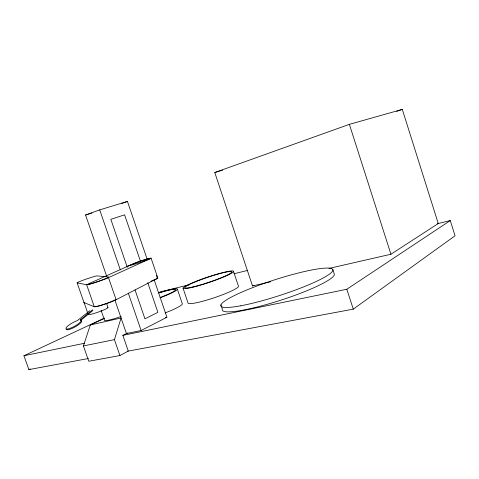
<?xml version="1.0" encoding="UTF-8"?>
<svg xmlns="http://www.w3.org/2000/svg" width="479" height="479" viewBox="0 0 479 479"><rect width="100%" height="100%" fill="white"/><g stroke="black" fill="none" stroke-linecap="round" stroke-linejoin="round"><path stroke-width="0.72" d="M119.936 355.55L114.433 339.647L121.079 318.002L90.321 324.978L83.412 345.94L88.753 361.256L119.936 355.55L128.282 351.077L122.863 335.372L127.456 333.037M80.957 320.212L92.884 310.512M92.495 309.793L80.256 319.906A8.766 1.994 -28.9 0 1 75.053 325.965A8.766 1.994 -28.9 0 1 65.982 328.061A8.766 1.994 -28.9 0 1 77.418 320.559L89.711 310.781M127.444 351.239L353.286 309.141L455.05 235.776L450.278 220.562L437.207 223.777M122.792 335.384L346.826 289.25L450.278 220.562M329.007 268.42L390.936 254.235L438.255 223.519L402.3 109.392L349.383 124.348L214.784 172.518L252.505 285.939L270.719 281.766M252.505 285.939L253.822 285.233M95.429 306.315A11.736 1.03 -19.3 0 0 103.494 304.602A11.736 1.03 -19.3 0 0 116.11 299.728L156.298 278.958A10.526 0.844 -18.9 0 0 156.884 278.077M115.002 300.387L126.438 333.552L141.137 330.51L166.926 317.248L154.172 279.814M104.476 318.074L23.95 355.735L28.866 369.608L30.207 368.95M90.321 324.978L104.224 318.469M158.615 292.759L160.645 291.807L189.678 284.664M108.488 277.628L149.496 258.989A10.544 0.563 -18.8 0 0 145.341 259.606A10.544 0.563 -18.8 0 0 131.887 264.414L89.501 283.394A11.753 0.689 -19 0 0 93.136 283.155A11.753 0.689 -19 0 0 108.488 277.628L116.11 299.728M106.733 276.395L85.561 215.005L99.704 209.88L127.45 201.425L147.191 259.337M121.84 203.449L127.45 201.425M396.684 111.379L402.3 109.392M85.561 215.005L91.992 213.035M214.784 172.518L222.603 170.165M233.956 273.772L247.751 270.384M165.477 317.559L166.926 317.248M23.95 355.735L84.717 343.221M83.412 345.94L114.433 339.647M28.866 369.608L88.453 358.502M77.149 282.855L86.663 284.754A11.741 0.683 -19 0 0 99.165 281.089A11.741 0.683 -19 0 0 108.661 277L96.932 275.916A10.538 0.551 -19 0 0 85.867 279.221A10.538 0.551 -19 0 0 77.149 282.855L83.999 302.56L94.291 306.746A11.718 1.024 -19.3 0 0 100.452 305.452M86.663 284.754L94.291 306.746M84.184 302.83L88.274 314.595A10.49 0.988 -19.4 0 0 100.392 311.308A10.49 0.988 -19.4 0 0 107.356 307.482M106.548 303.399L107.979 307.53M101.081 310.29L104.482 320.122A16.699 1.808 -19.3 0 0 121.223 316.409M127.288 267.294L110.841 219.298L124.606 214.837L140.533 261.474M135.03 289.879L144.951 318.816L157.908 312.356L147.772 282.676M99.704 209.88L120.301 269.839M128.294 293.124L141.137 330.51M177.368 289.172L182.325 303.794A26.375 3.197 -19.1 0 1 165.057 312.949M151.059 258.145L157.807 277.964M156.393 275.305L157.118 277.431M183.056 288.232L188.061 303.021A26.59 3.275 -18.6 0 0 214.73 297.585A26.59 3.275 -18.6 0 0 238.404 285.999L233.465 271.198M220.933 304.848L222.34 309.045A58.851 8.55 -17.9 0 0 278.652 300.884A58.851 8.55 -17.9 0 0 334.168 273.683L332.773 269.396M346.826 289.25L353.286 309.141M349.383 124.348L390.936 254.235M157.328 277.898A10.52 0.844 -18.9 0 1 153.262 280.305M152.699 280.526A10.52 0.844 -18.9 0 1 150.885 281.215M84.735 302.866A10.502 0.826 -19.2 0 1 84.316 302.56M80.658 320.637A8.766 2 -28.9 0 1 76.053 326.361A8.766 2 -28.9 0 1 66.288 329.199M83.999 302.56A10.52 0.82 -19.2 0 1 84.041 302.321M115.601 299.614A11.718 1.024 -19.3 0 1 114.212 300.345M113.607 300.626A11.718 1.024 -19.3 0 1 109.703 302.261M109.164 302.471A11.718 1.024 -19.3 0 1 101.123 305.249M158.783 292.986A24.519 2.491 -19 0 1 175.577 289.723A24.519 2.491 -19 0 1 160.022 297.585M159.256 292.645A26.405 2.682 -19 0 1 177.356 289.124A26.405 2.682 -19 0 1 160.627 297.579M147.55 258.911L140.359 260.971L126.977 266.384L134.204 264.324A10.538 0.563 -18.8 0 0 148.37 259.486A10.538 0.563 -18.8 0 0 147.843 258.822L147.52 258.923M193.127 286.879A24.722 2.551 -18.6 0 0 231.369 272.611A24.722 2.551 -18.6 0 0 200.408 279.874A24.722 2.551 -18.6 0 0 193.127 286.879M192.007 287.424A26.626 2.748 -18.6 0 0 233.159 272.06A26.626 2.748 -18.6 0 0 199.743 279.916A26.626 2.748 -18.6 0 0 192.007 287.424M240.296 305.865A58.875 8.221 -17.9 0 0 331.971 271.934A58.875 8.221 -17.9 0 0 258.343 285.472A58.875 8.221 -17.9 0 0 240.296 305.865"/></g></svg>
